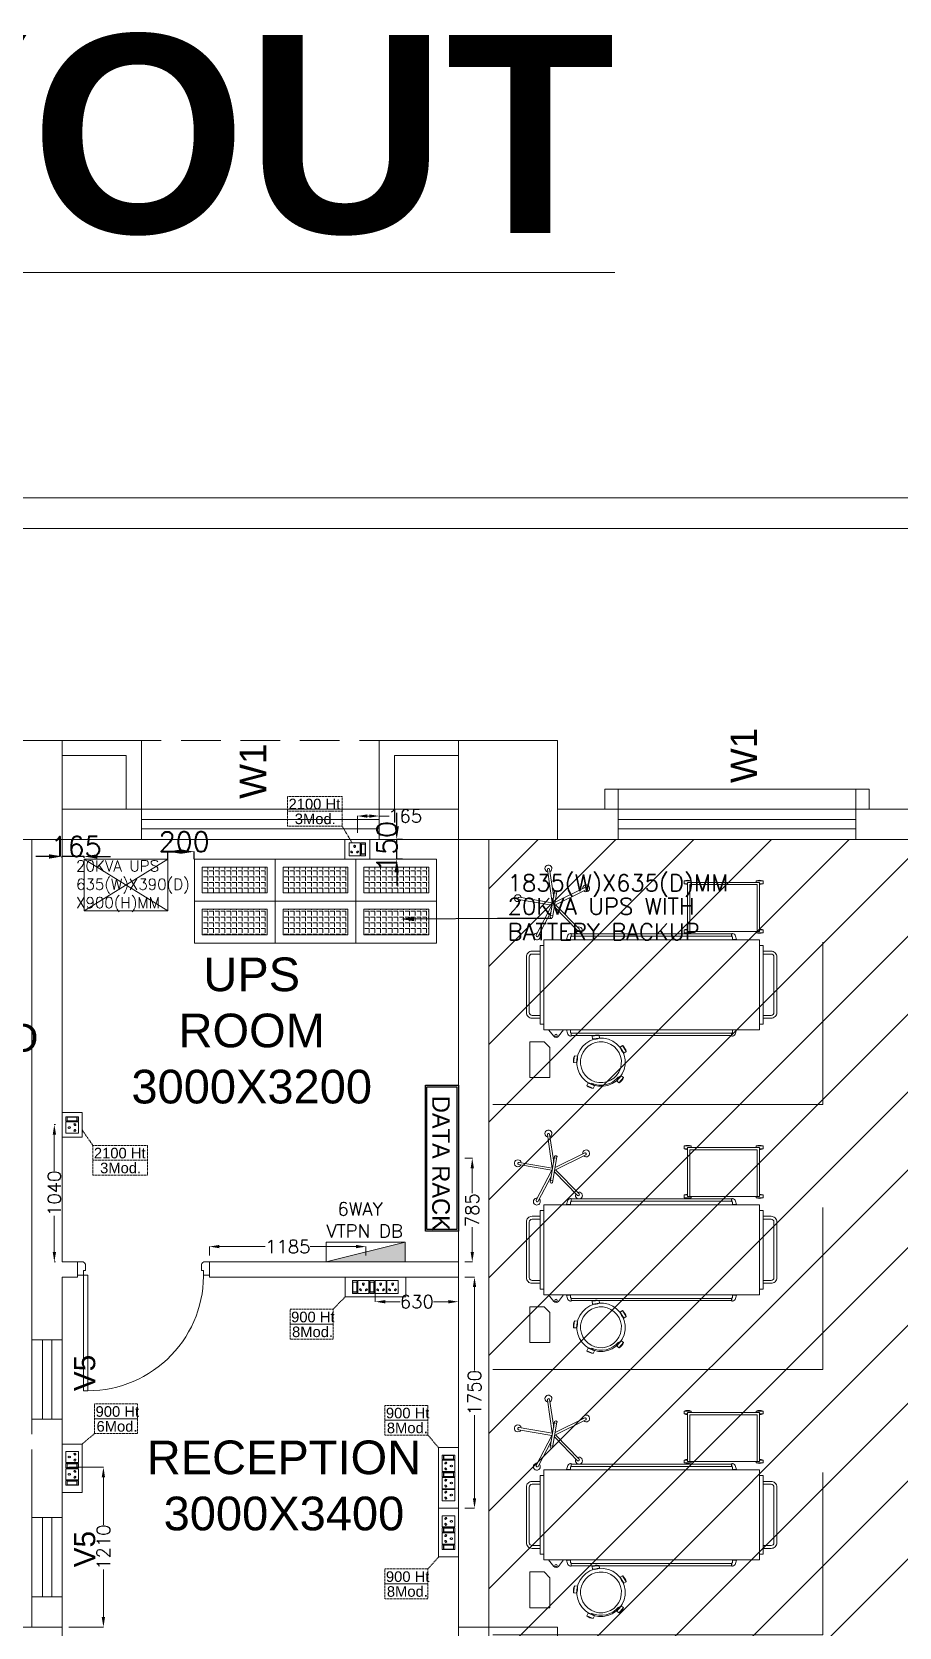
# Model space of a CAD drawing. Extents: x 3505867 to 4040009, y -660366 to -590408.
# Drawn here: x 3631882 to 3638450, y -602488 to -590408 of the extents above; entities that cross this region are included whole.
import ezdxf
from ezdxf import colors
from ezdxf.entities.mleader import LeaderData, LeaderLine
from ezdxf.math import Vec2, Vec3

# ---------------------------------------------------------------- set-up
doc = ezdxf.new("R2010")
doc.units = 0
doc.header["$LTSCALE"] = 6
doc.header["$MEASUREMENT"] = 0
for name, pattern in [('1', [0]), ('CONTINIOUS', [0]), ('DASHED2', [0.375, 0.25, -0.125]), ('HIDDEN', [0.375, 0.25, -0.125])]:
    doc.linetypes.add(name, pattern=pattern)
doc.layers.get('0').update_dxf_attribs({"linetype": 'CONTINUOUS', "lineweight": 0})
doc.layers.get('Defpoints').update_dxf_attribs({"linetype": 'CONTINUOUS', "lineweight": 0})
for name, color, linetype, lineweight in [('Bed', 33, 'CONTINUOUS', 0), ('Chajja', 7, 'CONTINUOUS', 0), ('COL', 5, 'CONTINUOUS', 0), ('D.F', 251, 'CONTINUOUS', 0), ('DIM', 7, 'CONTINUOUS', 0), ('DOOR', 44, 'CONTINUOUS', 0), ('ELE- DBS', 1, 'CONTINUOUS', 0), ('ELE-2NOS OF 6-16 RAW POWER SOCKET', 1, 'CONTINUOUS', 0), ('ELE-8M 6-16A UPS SOCKET', 223, 'CONTINUOUS', 0), ('ELE-CABLE TRAY', 31, 'CONTINUOUS', 0), ('ELE. 2N0S OF 6-16 UPS SOCKETS', 191, 'CONTINUOUS', 0), ('ELE. DB', 1, 'CONTINUOUS', 0), ('ELE.DB', 1, 'CONTINUOUS', 0), ('JOINERY', 7, 'CONTINUOUS', 0), ('TEXT', 5, 'CONTINUOUS', 0), ('TITLE', 7, 'CONTINUOUS', 0), ('WALL', 10, 'CONTINUOUS', 0), ('Window', 161, 'CONTINUOUS', 0)]:
    doc.layers.add(name, color=color, linetype=linetype, lineweight=lineweight)
doc.layers.add('CFT_LOOPING', color=7, linetype='1', lineweight=0, true_color=0xd6d600)
doc.layers.add('ELE-6A AC SOCKET', color=7, linetype='CONTINUOUS', lineweight=0, true_color=0x00ceb6)
doc.layers.add('DATA RACK', color=1, linetype='CONTINUOUS')
doc.styles.add('ARIAL', font='arial.ttf')
doc.styles.add('ROMANS', font='romans.shx')
doc.styles.get("Standard").update_dxf_attribs({"font": 'SIMPLEX'})
doc.styles.add('T 1-25', font='segoeui.ttf', dxfattribs={"width": 0.8, "height": 50})
doc.styles.add('Tw Cen MT', font='TCM_____.TTF')
doc.linetypes.add('ZIGZAG', pattern='A,0.0001,-0.2,[131,ltypeshp.shx,S=0.2,R=0,X=-0.2,Y=0],-0.4,[131,ltypeshp.shx,S=0.2,R=180,X=0.2,Y=0],-0.2', length=0.8001)
doc.dimstyles.new('AEPL1', dxfattribs={"dimtxt": 100, "dimasz": 75, "dimexe": 1.25, "dimexo": 50, "dimtad": 0, "dimdec": 0, "dimtxsty": 'ROMANS', "dimcen": 2.5, "dimclrd": 7, "dimclre": 7, "dimadec": 0, "dimazin": 0, "dimtfac": 1, "dimtdec": 0, "dimtmove": 0, "dimatfit": 3, "dimfxl": 1, "dimlwd": 0, "dimlwe": 0, "dimarcsym": 0})
doc.dimstyles.new('D 1-25', dxfattribs={"dimtxt": 50, "dimasz": 12.5, "dimexe": 0, "dimexo": 10, "dimgap": 0, "dimtad": 0, "dimdec": 0, "dimzin": 0, "dimdsep": 46, "dimtxsty": 'T 1-25', "dimblk": 'ARCHTICK', "dimcen": 5, "dimclrd": 256, "dimclre": 256, "dimclrt": 256, "dimadec": 0, "dimazin": 0, "dimtfac": 50, "dimtdec": 0, "dimtmove": 1, "dimatfit": 2, "dimfxl": 1, "dimtolj": 1, "dimtzin": 0, "dimarcsym": 0})

# ---------------------------------------------------------------- blocks, each defined once
blk = doc.blocks.new('A$C6969112B')
at = {"layer": 'Bed', "color": 8}
for p, q in [((1421, 1704), (1464, 1956)), ((1438, 1701), (1481, 1953)), ((387, 1872), (116, 1872)), ((116, 1872), (116, 1719)), ((387, 1872), (387, 1762)), ((1421, 1704), (1194, 1823)), ((343, 1719), (116, 1719)), ((343, 1719), (387, 1762)), ((428, 1689), (478, 1729)), ((478, 1766), (1160, 1766)), ((478, 131), (478, 1766)), ((521, 1793), (1116, 1793)), ((521, 1766), (521, 1793)), ((1116, 1766), (1116, 1793)), ((1160, 131), (1160, 1766)), ((1374, 1709), (1186, 1807)), ((1324, 1707), (1324, 1710)), ((1329, 1699), (1522, 1666)), ((1332, 1716), (1525, 1683)), ((1340, 1697), (1343, 1714)), ((1438, 1701), (1691, 1738)), ((1483, 1690), (1694, 1721)), ((428, 1654), (478, 1615)), ((476, 1595), (476, 1561)), ((1162, 1595), (1162, 1561)), ((1409, 1685), (1229, 1510)), ((1425, 1676), (1242, 1497)), ((1425, 1676), (1538, 1447)), ((1443, 1679), (1554, 1454)), ((1512, 1667), (1515, 1685)), ((1530, 1671), (1531, 1675)), ((229, 1539), (227, 1517)), ((227, 1517), (279, 1511)), ((229, 1539), (281, 1533)), ((281, 1533), (279, 1511)), ((432, 1559), (432, 1557)), ((434, 343), (434, 1557)), ((451, 343), (451, 1557)), ((453, 1559), (453, 1557)), ((1185, 1559), (1185, 1557)), ((1186, 343), (1186, 1557)), ((1204, 343), (1204, 1557)), ((1205, 1559), (1205, 1557)), ((55, 1439), (34, 1391)), ((54, 1382), (34, 1391)), ((75, 1430), (54, 1382)), ((75, 1430), (55, 1439)), ((72, 1402), (64, 1406)), ((429, 1399), (408, 1396)), ((408, 1396), (414, 1344)), ((436, 1347), (414, 1344)), ((429, 1399), (436, 1347)), ((76, 1196), (91, 1212)), ((130, 1178), (91, 1212)), ((116, 1161), (76, 1196)), ((120, 1198), (114, 1191)), ((116, 1161), (130, 1178)), ((347, 1187), (301, 1160)), ((313, 1141), (301, 1160)), ((358, 1168), (313, 1141)), ((358, 1168), (347, 1187)), ((1234, 703), (1212, 703)), ((1212, 703), (1212, 650)), ((1223, 650), (1212, 650)), ((1223, 131), (1223, 676)), ((1223, 676), (1594, 676)), ((1223, 659), (1577, 659)), ((1234, 703), (1234, 676)), ((1577, 659), (1577, 148)), ((1605, 703), (1583, 703)), ((1583, 703), (1583, 676)), ((1594, 676), (1594, 131)), ((1605, 650), (1594, 650)), ((1605, 703), (1605, 650)), ((432, 340), (432, 343)), ((453, 340), (453, 343)), ((476, 304), (476, 339)), ((1162, 304), (1162, 339)), ((1185, 340), (1185, 343)), ((1205, 340), (1205, 343)), ((1160, 131), (478, 131)), ((521, 105), (521, 131)), ((1116, 105), (1116, 131)), ((1223, 157), (1212, 157)), ((1212, 157), (1212, 105)), ((1577, 148), (1223, 148)), ((1594, 131), (1223, 131)), ((1234, 131), (1234, 105)), ((1583, 131), (1583, 105)), ((1605, 157), (1594, 157)), ((1605, 157), (1605, 105)), ((1116, 105), (521, 105)), ((1234, 105), (1212, 105)), ((1605, 105), (1583, 105))]:
    blk.add_line(p, q, dxfattribs=at)
for points in [[(565, 1793), (565, 1854, -0.414214), (608, 1897), (1029, 1897, -0.414214), (1073, 1854), (1073, 1793)], [(587, 1793), (587, 1854, -0.414214), (608, 1875), (1029, 1875, -0.414214), (1051, 1854), (1051, 1793)], [(476, 1593), (451, 1585, 0.318781), (430, 1563), (430, 1559), (455, 1559), (455, 1563), (476, 1563)], [(1162, 1593), (1186, 1585, -0.318781), (1208, 1563), (1208, 1559), (1182, 1559), (1182, 1563), (1162, 1563)], [(476, 307), (451, 314, -0.318781), (430, 336), (430, 340), (455, 340), (455, 336), (476, 336)], [(1162, 307), (1186, 314, 0.318781), (1208, 336), (1208, 340), (1182, 340), (1182, 336), (1162, 336)], [(1073, 105), (1073, 44, -0.414214), (1029, 0), (608, 0, -0.414214), (565, 44), (565, 105)], [(1051, 105), (1051, 44, -0.414214), (1029, 22), (608, 22, -0.414214), (587, 44), (587, 105)]]:
    blk.add_lwpolyline(points, format="xyb", dxfattribs=at)
for points in [[(476, 1595), (478, 1595)], [(1162, 1595), (1160, 1595)], [(432, 1557), (453, 1557)], [(476, 1561), (478, 1561)], [(1162, 1561), (1160, 1561)], [(1205, 1557), (1185, 1557)], [(432, 343), (453, 343)], [(476, 339), (478, 339)], [(476, 304), (478, 304)], [(1162, 339), (1160, 339)], [(1162, 304), (1160, 304)], [(1205, 343), (1185, 343)]]:
    blk.add_lwpolyline(points, dxfattribs=at)
blk.add_circle((435, 1672), 9.27, dxfattribs=at)
for centre, radius, start, end in [((441, 1672), 21.4, 125.427, 234.573), ((1289, 676), 80.7, 161.0754, 198.9246), ((1158, 676), 80.7, 0, 18.9246), ((1660, 676), 80.7, 161.0754, 180), ((1529, 676), 80.7, 341.0754, 18.9246), ((1289, 131), 80.7, 161.0754, 198.9246), ((1158, 131), 80.7, 341.0754, 0), ((1660, 131), 80.7, 180, 198.9246), ((1529, 131), 80.7, 341.0754, 18.9246)]:
    blk.add_arc(centre, radius, start, end, dxfattribs=at)
at = {"layer": 'Bed', "color": 8, "extrusion": (0, 0, -1)}
for centre, major_axis, start_param, end_param in [((1474, 1962), (18.5, 18.5), 2.86537, 8.468881), ((1471, 1955), (4.94, 4.94), 4.096329, 5.660611), ((1427, 1691), (194, 194), -0.622575, -0.609545), ((1474, 1954), (4.94, 4.94), -0.609545, 0.954736), ((1184, 1818), (18.5, 18.5), 1.608733, 7.212244), ((1189, 1814), (4.94, 4.94), 2.839692, 4.403974), ((1427, 1691), (194, 194), 4.403974, 4.417003), ((1191, 1817), (4.94, 4.94), 4.417003, 5.981285), ((1331, 1705), (4.94, 4.94), 2.525533, 4.096329), ((1331, 1709), (4.94, 4.94), 4.096329, 5.667125), ((1699, 1730), (18.5, 18.5), 4.122007, 9.725518), ((1692, 1731), (4.94, 4.94), -0.930219, 0.634062), ((1693, 1728), (4.94, 4.94), 0.647092, 2.211374), ((1427, 1691), (-194, 194), 2.204859, 2.217888), ((1523, 1672), (4.94, 4.94), 0.954736, 2.525533), ((1524, 1676), (4.94, 4.94), -0.61606, 0.954736), ((232, 1332), (-182, 20), -0.000636, 6.282549), ((232, 1332), (-154, 17), -0.00023, 6.282955), ((261, 1590), (-57.1, 57.1), 3.707499, 4.368094), ((247, 1460), (-57.1, 57.1), 0.565907, 1.226501), ((1230, 1499), (18.5, 18.5), 0.352096, 5.955607), ((1234, 1505), (4.94, 4.94), 3.160366, 4.724648), ((1427, 1691), (-194, 194), 4.718133, 4.731162), ((1237, 1502), (4.94, 4.94), 1.583055, 3.147337), ((1549, 1444), (18.5, 18.5), -0.904541, 4.69897), ((1547, 1451), (4.94, 4.94), 0.326418, 1.8907), ((114, 1384), (-57.1, 57.1), 5.588367, 6.248962), ((232, 1332), (-123, 123), 4.624291, 5.911682), ((-5, 1437), (-57.1, 57.1), 2.446775, 3.107369), ((487, 1380), (-57.1, 57.1), 5.038602, 5.699197), ((357, 1363), (-57.1, 57.1), 1.897009, 2.557604), ((1544, 1450), (4.94, 4.94), 1.903729, 3.468011), ((1427, 1691), (194, 194), 1.8907, 1.903729), ((61, 1137), (-57.1, 57.1), 1.166941, 1.827536), ((146, 1236), (-57.1, 57.1), 4.308534, 4.969129), ((363, 1107), (-57.1, 57.1), 6.205277, 6.865872), ((296, 1220), (-57.1, 57.1), 3.063684, 3.724279)]:
    blk.add_ellipse(centre, major_axis=major_axis, ratio=1, start_param=start_param, end_param=end_param, dxfattribs=at)
blk = doc.blocks.new('A$C19B8274B')
at = {"layer": 'DOOR'}
for p, q in [((-45, 925), (-80, 925)), ((-80, 50), (-80, 925)), ((-45, 50), (-45, 925)), ((-45, 50), (-80, 50)), ((-955, -50), (-955, -47.5)), ((-940, -35), (-942.5, -35)), ((-60, -35), (-57.5, -35)), ((-45, -50), (-45, -47.5))]:
    blk.add_line(p, q, dxfattribs=at)
for points in [[(-940, 15), (-955, 15), (-955, 50), (-1000, 50), (-1000, -50), (-955, -50)], [(-940, -35), (-940, 15)], [(-60, 15), (-45, 15), (-45, 50), (0, 50), (0, -50), (-45, -50)], [(-60, -35), (-60, 15)]]:
    blk.add_lwpolyline(points, dxfattribs=at)
at = {"layer": 'DOOR', "color": 145}
blk.add_arc((-80, 50), 875, 90, 182.29244, dxfattribs=at)
at = {"layer": 'DOOR'}
for centre, start, end in [((-955, -35), 270, 0), ((-45, -35), 180, 270)]:
    blk.add_arc(centre, 12.5, start, end, dxfattribs=at)
blk = doc.blocks.new('CIVIL IVF')
at = {"layer": 'D.F', "linetype": 'ByBlock'}
h = blk.add_hatch(dxfattribs=at)
h.set_pattern_fill('ANSI31', color=8, scale=3333, style=0)
h.set_pattern_definition([(45, (-3042382.2, 734918.8), (-294.59836, 294.59836), [])])
h.paths.add_polyline_path([(-6030, 17415.2), (300, 17415.2), (300, 985.2), (-6030, 985.2)])
at = {"layer": 'Chajja', "color": 8, "linetype": 'HIDDEN', "ltscale": 200}
blk.add_line((-6260, 18165.2), (-9260, 18165.2), dxfattribs=at)
blk.add_line((-6260, 18165.2), (-9260, 18165.2), dxfattribs=at)
at = {"layer": 'COL', "color": 8}
for points in [[(-10010, 17415.2), (-9260, 17415.2), (-9260, 18165.2), (-10010, 18165.2)], [(-5510, 17415.2), (-6260, 17415.2), (-6260, 18165.2), (-5510, 18165.2)], [(-6260, 10700.2), (-6260, 11450.2), (-5510, 11450.2), (-5510, 10700.2)]]:
    blk.add_lwpolyline(points, close=True, dxfattribs=at)
at = {"layer": 'COL', "color": 8, "elevation": 0}
blk.add_lwpolyline([(-10010, 10700.2), (-10010, 11450.2), (-9260, 11450.2), (-9260, 10700.2)], close=True, dxfattribs=at)
at = {"layer": 'D.F', "color": 8, "linetype": 'ByBlock'}
blk.add_line((-3250, 17795.2), (-5050, 17795.2), dxfattribs=at)
at = {"layer": 'D.F', "color": 8, "lineweight": 0}
for p, q in [((-220, 17645.2), (-5510, 17645.2)), ((-220, 17415.2), (-5510, 17415.2))]:
    blk.add_line(p, q, dxfattribs=at)
at = {"layer": 'D.F', "color": 8, "linetype": 'ByBlock'}
for points in [[(-5050, 17645.2), (-5050, 17795.2), (-5150, 17795.2), (-5150, 17645.2)], [(-3150, 17645.2), (-3150, 17795.2), (-3250, 17795.2), (-3250, 17645.2)]]:
    blk.add_lwpolyline(points, dxfattribs=at)
at = {"layer": 'D.F', "color": 8, "linetype": 'Continuous'}
for points in [[(-3250, 17645.2), (-3250, 17415.2), (-5050, 17415.2), (-5050, 17645.2)], [(-3250, 17565.2), (-3250, 17495.2), (-5050, 17495.2), (-5050, 17565.2)]]:
    blk.add_lwpolyline(points, close=True, dxfattribs=at)
at = {"layer": 'D.F', "color": 8, "linetype": 'ZIGZAG', "ltscale": 10, "flags": 128}
for points in [[(-6000, 15407.7), (-3500.5, 15407.7), (-3500.5, 16636.4)], [(-6000, 13400.2), (-3500.5, 13400.2), (-3500.5, 14628.9)], [(-6000, 11392.7), (-3500.5, 11392.7), (-3500.5, 12621.4)]]:
    blk.add_lwpolyline(points, dxfattribs=at)
at = {"layer": 'WALL', "color": 8, "lineweight": 0}
for p, q in [((-6260, 17645.2), (-9260, 17645.2)), ((-6260, 17415.2), (-9260, 17415.2)), ((-6260, 14215.2), (-6260, 17415.2)), ((-6260, 11450.2), (-6260, 14100.2))]:
    blk.add_line(p, q, dxfattribs=at)
at = {"layer": 'WALL', "color": 8, "linetype": 'ByBlock'}
for p, q in [((-9489.9, 12910.1), (-9490, 17415.2)), ((-9260, 17415.2), (-9260, 14215.2)), ((-9260, 14215.3), (-9260, 17415.2)), ((-6030, 11450.2), (-6030, 17415.2)), ((-9145.2, 14215.2), (-9260, 14215.2)), ((-9145.2, 14100.2), (-9145.2, 14215.2)), ((-6260, 14215.2), (-8145, 14215.2)), ((-8145, 14215.2), (-8145, 14100.2)), ((-9260, 11450.2), (-9260, 14100.3)), ((-9145.2, 14100.2), (-9260, 14100.2)), ((-9260, 14100.2), (-9260, 11450.2)), ((-6260, 14100.2), (-8145, 14100.2)), ((-9489.9, 11450.2), (-9489.9, 12795.1))]:
    blk.add_line(p, q, dxfattribs=at)
for points in [[(-9260, 18165.2), (-8660, 18165.2), (-8660, 17645.2)], [(-9260, 18165.2), (-8660, 18165.2), (-8660, 17645.2)], [(-9260, 18050.2), (-8775, 18050.2), (-8775, 17645.2)], [(-9260, 18050.2), (-8775, 18050.2), (-8775, 17645.2)], [(-11669.8, 17415.2), (-6260, 17415.2), (-6260, 11450.2)]]:
    blk.add_lwpolyline(points, dxfattribs=at)
at = {"layer": 'WALL', "color": 8, "linetype": 'ByBlock', "elevation": 0}
for points in [[(-6260, 18165.2), (-6860, 18165.2), (-6860, 17645.2)], [(-6260, 18165.2), (-6860, 18165.2), (-6860, 17645.2)], [(-6260, 18050.2), (-6745, 18050.2), (-6745, 17645.2)], [(-6260, 18050.2), (-6745, 18050.2), (-6745, 17645.2)]]:
    blk.add_lwpolyline(points, dxfattribs=at)
at = {"layer": 'WALL', "color": 8, "linetype": 'ByBlock'}
blk.add_lwpolyline([(-6030, 17415.2), (300, 17415.2), (300, 985.2), (-6030, 985.2)], close=True, dxfattribs=at)
at = {"layer": 'Window', "color": 8, "linetype": 'Continuous'}
for points in [[(-6860, 17645.2), (-6860, 17415.2), (-8660, 17415.2), (-8660, 17645.2)], [(-6860, 17645.2), (-6860, 17415.2), (-8660, 17415.2), (-8660, 17645.2)], [(-6860, 17565.2), (-6860, 17495.2), (-8660, 17495.2), (-8660, 17565.2)], [(-6860, 17565.2), (-6860, 17495.2), (-8660, 17495.2), (-8660, 17565.2)], [(-9490, 13625.1), (-9260, 13625.1), (-9260, 13025.1), (-9490, 13025.1)], [(-9410, 13625.1), (-9340, 13625.1), (-9340, 13025.1), (-9410, 13025.1)], [(-9490, 12280.2), (-9260, 12280.2), (-9260, 11680.2), (-9490, 11680.2)], [(-9410, 12280.2), (-9340, 12280.2), (-9340, 11680.2), (-9410, 11680.2)]]:
    blk.add_lwpolyline(points, close=True, dxfattribs=at)
at = {"layer": 'D.F', "color": 8, "rotation": 90}
for p in [(-3848, 15495.9), (-3848, 13488.4), (-3848, 11480.9)]:
    blk.add_blockref('A$C6969112B', p, dxfattribs=at)
at = {"layer": 'DOOR', "color": 8, "linetype": 'Continuous', "rotation": 180}
blk.add_blockref('A$C19B8274B', (-9145.2, 14165.2), dxfattribs=at)
at = {"layer": 'D.F', "color": 8, "style": 'ARIAL', "width": 1}
blk.add_text('W1', height=200, rotation=90, dxfattribs=at).set_placement((-3998.9, 17841.8))
at = {"layer": 'DIM', "color": 8, "attachment_point": 5, "style": 'ARIAL'}
for s, insert, char_height, width in [('UPS\\PROOM 3000X3200', (-7825.2, 15966.4), 255, 2294.815), ('ULTRA SOUND\\PROOM\\P2180x4505', (-10526, 15550.1), 216.75, 2086.034), ('RECEPTION\\P3000X3400', (-7581.3, 12521.2), 255, 2294.815)]:
    blk.add_mtext(s, dxfattribs=dict(at, insert=insert, char_height=char_height, width=width))
at = {"layer": 'JOINERY', "color": 8, "style": 'ARIAL', "width": 1}
for s, height, p in [('W1', 200, (-7715.7, 17722.6)), ('W1', 200, (-7715.7, 17722.6)), ('V5', 161.2, (-9010.5, 13236.9)), ('V5', 161.2, (-9010.5, 11902.8))]:
    blk.add_text(s, height=height, rotation=90, dxfattribs=at).set_placement(p)
blk = doc.blocks.new('3EWRWE')
at = {"layer": 'ELE- DBS'}
h = blk.add_hatch(dxfattribs=at)
h.set_pattern_fill('ANGLE', color=2, scale=6.24741, angle=180)
h.set_pattern_definition([(180, (863804.8, 517320.34), (-6e-14, -43.6381615), [31.7368447, -11.9013168]), (270, (863804.8, 517320.34), (43.6381615, -6e-14), [31.7368447, -11.9013168])])
h.paths.add_polyline_path([(-60, 62), (-551, 62), (-551, 257), (-60, 257)])
h.paths.add_polyline_path([(-672, 62), (-1163, 62), (-1163, 257), (-672, 257)])
h.paths.add_polyline_path([(-1284, 379), (-1775, 379), (-1775, 575), (-1284, 575)])
h.paths.add_polyline_path([(-60, 379), (-551, 379), (-551, 575), (-60, 575)])
h.paths.add_polyline_path([(-672, 379), (-1163, 379), (-1163, 575), (-672, 575)])
h.paths.add_polyline_path([(-1284, 62), (-1775, 62), (-1775, 257), (-1284, 257)])
at = {"layer": 'ELE- DBS', "color": 3}
for p, q in [((-1223, 317), (-1223, 635)), ((-612, 317), (-612, 635)), ((-1223, 0), (-1223, 317)), ((-612, 0), (-612, 317))]:
    blk.add_line(p, q, dxfattribs=at)
for points in [[(0, 317), (-1835, 317), (-1835, 635), (0, 635)], [(-1284, 379), (-1775, 379), (-1775, 575), (-1284, 575)], [(-672, 379), (-1163, 379), (-1163, 575), (-672, 575)], [(-60, 379), (-551, 379), (-551, 575), (-60, 575)], [(0, 0), (-1835, 0), (-1835, 317), (0, 317)], [(-1284, 62), (-1775, 62), (-1775, 257), (-1284, 257)], [(-672, 62), (-1163, 62), (-1163, 257), (-672, 257)], [(-60, 62), (-551, 62), (-551, 257), (-60, 257)]]:
    blk.add_lwpolyline(points, close=True, dxfattribs=at)
blk = doc.blocks.new('*D81')
at = {"layer": 'Defpoints', "color": 0, "linetype": 'ByBlock', "transparency": 16777216}
for p in [(3633112, -596616), (3632912, -596682), (3633112, -596682)]:
    blk.add_point(p, dxfattribs=at)
at = {"layer": 'ELE-CABLE TRAY', "color": 7, "linetype": 'CONTINIOUS', "lineweight": -2, "transparency": 16777216}
for p, q in [((3632912, -596672), (3632912, -596616)), ((3633012, -596616), (3633012, -596616)), ((3633112, -596672), (3633112, -596616))]:
    blk.add_line(p, q, dxfattribs=at)
at = {"layer": 'ELE-CABLE TRAY', "color": 7, "linetype": 'ByBlock', "transparency": 16777216}
for points in [[(3633012, -596599), (3633012, -596632), (3632912, -596616)], [(3633012, -596632), (3633012, -596599), (3633112, -596616)]]:
    blk.add_solid(points, dxfattribs=at)
at = {"layer": 'ELE-CABLE TRAY', "color": 7, "linetype": 'ByBlock', "transparency": 16777216, "insert": (3633035, -596541), "char_height": 150, "attachment_point": 5, "style": 'ROMANS'}
blk.add_mtext('\\A1;200', dxfattribs=at)
blk = doc.blocks.new('*D82')
at = {"layer": 'Defpoints', "color": 0, "linetype": 'ByBlock', "transparency": 16777216}
for p in [(3632112, -596652), (3632112, -596673), (3632277, -596673)]:
    blk.add_point(p, dxfattribs=at)
at = {"layer": 'ELE-CABLE TRAY', "color": 7, "linetype": 'CONTINIOUS', "lineweight": -2, "transparency": 16777216}
for p, q in [((3632012, -596652), (3631912, -596652)), ((3632112, -596663), (3632112, -596652)), ((3632277, -596652), (3632112, -596652)), ((3632277, -596663), (3632277, -596652)), ((3632377, -596652), (3632477, -596652))]:
    blk.add_line(p, q, dxfattribs=at)
at = {"layer": 'ELE-CABLE TRAY', "color": 7, "linetype": 'ByBlock', "transparency": 16777216}
for points in [[(3632012, -596669), (3632012, -596636), (3632112, -596652)], [(3632377, -596636), (3632377, -596669), (3632277, -596652)]]:
    blk.add_solid(points, dxfattribs=at)
at = {"layer": 'ELE-CABLE TRAY', "color": 7, "linetype": 'ByBlock', "transparency": 16777216, "insert": (3632217, -596577), "char_height": 150, "attachment_point": 5, "style": 'ROMANS'}
blk.add_mtext('\\A1;165', dxfattribs=at)
blk = doc.blocks.new('EQ2WE')
at = {"layer": 'ELE-6A AC SOCKET', "lineweight": 0}
for p, q in [((-99, 170), (-215, 170)), ((-215, 170), (-215, 36)), ((-99, 36), (-99, 170)), ((-91, 36), (-91, 170)), ((-91, 170), (-45, 170)), ((-45, 170), (-91, 170)), ((-45, 170), (-45, 36)), ((-45, 170), (-45, 36)), ((-215, 36), (-99, 36)), ((-45, 36), (-91, 36)), ((-87, 51), (-87, 155)), ((-87, 155), (-48, 155)), ((-48, 55), (-87, 55)), ((-48, 51), (-87, 51)), ((-48, 155), (-48, 51))]:
    blk.add_line(p, q, dxfattribs=at)
blk.add_lwpolyline([(0, 0), (-257, 0), (-257, 206), (0, 206)], close=True, dxfattribs=at)
for centre, radius, start, end in [((-190, 77), 7.83, 5.2689, 272.51), ((-184, 72), 6.31, 202.6838, 75.0951), ((-157, 136), 9.08, 307.1584, 232.8416), ((-157, 127), 5.79, 161.4031, 18.5969), ((-130, 72), 6.31, 104.9049, 337.3162), ((-124, 77), 7.83, 267.49, 174.7311)]:
    blk.add_arc(centre, radius, start, end, dxfattribs=at)
blk = doc.blocks.new('RTUH 6U')
at = {"layer": 'ELE-2NOS OF 6-16 RAW POWER SOCKET', "color": 30, "lineweight": 0, "ltscale": 300}
for p, q in [((-312, -26), (-227, -26)), ((-312, -124), (-312, -26)), ((-227, -26), (-227, -124)), ((-187, -26), (-221, -26)), ((-221, -26), (-221, -124)), ((-190, -37), (-218, -37)), ((-218, -37), (-218, -113)), ((-190, -40), (-218, -40)), ((-218, -113), (-190, -113)), ((-190, -113), (-190, -37)), ((-187, -124), (-187, -26)), ((-187, -124), (-187, -26)), ((-181, -124), (-181, -26)), ((-181, -26), (-96, -26)), ((-96, -26), (-96, -124)), ((-57, -26), (-91, -26)), ((-91, -26), (-91, -124)), ((-60, -37), (-88, -37)), ((-88, -37), (-88, -113)), ((-60, -40), (-88, -40)), ((-88, -113), (-60, -113)), ((-60, -113), (-60, -37)), ((-57, -124), (-57, -26)), ((-57, -124), (-57, -26)), ((-227, -124), (-312, -124)), ((-187, -124), (-221, -124)), ((-221, -124), (-187, -124)), ((-96, -124), (-181, -124)), ((-57, -124), (-91, -124)), ((-91, -124), (-57, -124))]:
    blk.add_line(p, q, dxfattribs=at)
blk.add_lwpolyline([(0, 0), (-368, 0), (-368, -150), (0, -150)], close=True, dxfattribs=at)
for centre, radius, start, end in [((-293, -56), 5.7, 87.49, 354.7311), ((-289, -52), 4.6, 284.9049, 157.3162), ((-269, -99), 6.62, 127.1584, 52.8416), ((-269, -92), 4.22, 341.4031, 198.5969), ((-249, -52), 4.6, 22.6838, 255.0951), ((-245, -56), 5.7, 185.2689, 92.51), ((-163, -56), 5.7, 87.49, 354.7311), ((-159, -52), 4.6, 284.9049, 157.3162), ((-139, -99), 6.62, 127.1584, 52.8416), ((-139, -92), 4.22, 341.4031, 198.5969), ((-119, -52), 4.6, 22.6838, 255.0951), ((-115, -56), 5.7, 185.2689, 92.51)]:
    blk.add_arc(centre, radius, start, end, dxfattribs=at)
blk = doc.blocks.new('5Y3AQY')
at = {"layer": 'ELE. 2N0S OF 6-16 UPS SOCKETS', "color": 72, "lineweight": 0}
for p, q in [((-312, -26), (-278, -26)), ((-312, -124), (-312, -26)), ((-312, -124), (-312, -26)), ((-309, -37), (-281, -37)), ((-309, -113), (-309, -37)), ((-309, -40), (-281, -40)), ((-281, -113), (-309, -113)), ((-281, -37), (-281, -113)), ((-278, -26), (-278, -124)), ((-272, -26), (-272, -124)), ((-187, -26), (-272, -26)), ((-187, -124), (-187, -26)), ((-181, -26), (-148, -26)), ((-181, -124), (-181, -26)), ((-181, -124), (-181, -26)), ((-179, -37), (-150, -37)), ((-179, -113), (-179, -37)), ((-179, -40), (-150, -40)), ((-150, -113), (-179, -113)), ((-150, -37), (-150, -113)), ((-148, -26), (-148, -124)), ((-57, -26), (-142, -26)), ((-142, -26), (-142, -124)), ((-57, -124), (-57, -26)), ((-312, -124), (-278, -124)), ((-278, -124), (-312, -124)), ((-272, -124), (-187, -124)), ((-181, -124), (-148, -124)), ((-148, -124), (-181, -124)), ((-142, -124), (-57, -124))]:
    blk.add_line(p, q, dxfattribs=at)
blk.add_lwpolyline([(-368, 0), (0, 0), (0, -150), (-368, -150)], close=True, dxfattribs=at)
for centre, radius, start, end in [((-254, -56), 5.7, 87.49, 354.7311), ((-249, -52), 4.6, 284.9049, 157.3162), ((-230, -99), 6.62, 127.1584, 52.8416), ((-230, -92), 4.22, 341.4031, 198.5969), ((-210, -52), 4.6, 22.6838, 255.0951), ((-205, -56), 5.7, 185.2689, 92.51), ((-124, -56), 5.7, 87.49, 354.7311), ((-119, -52), 4.6, 284.9049, 157.3162), ((-99, -99), 6.62, 127.1584, 52.8416), ((-99, -92), 4.22, 341.4031, 198.5969), ((-80, -52), 4.6, 22.6838, 255.0951), ((-75, -56), 5.7, 185.2689, 92.51)]:
    blk.add_arc(centre, radius, start, end, dxfattribs=at)
blk = doc.blocks.new('543E')
at = {"layer": 'ELE. 2N0S OF 6-16 UPS SOCKETS', "color": 72, "linetype": 'ByBlock', "lineweight": 0}
for p, q in [((-124, -57), (-124, -91)), ((-26, -57), (-124, -57)), ((-26, -57), (-124, -57)), ((-124, -91), (-26, -91)), ((-124, -96), (-26, -96)), ((-124, -181), (-124, -96)), ((-113, -60), (-113, -88)), ((-37, -60), (-113, -60)), ((-113, -88), (-37, -88)), ((-110, -60), (-110, -88)), ((-37, -88), (-37, -60)), ((-26, -57), (-26, -91)), ((-26, -91), (-26, -57)), ((-26, -96), (-26, -181)), ((-26, -181), (-124, -181)), ((-124, -187), (-124, -221)), ((-26, -187), (-124, -187)), ((-26, -187), (-124, -187)), ((-124, -221), (-26, -221)), ((-124, -312), (-124, -227)), ((-124, -227), (-26, -227)), ((-113, -190), (-113, -218)), ((-37, -190), (-113, -190)), ((-113, -218), (-37, -218)), ((-110, -190), (-110, -218)), ((-37, -218), (-37, -190)), ((-26, -187), (-26, -221)), ((-26, -221), (-26, -187)), ((-26, -227), (-26, -312)), ((-26, -312), (-124, -312)), ((-124, -402), (-124, -317)), ((-124, -317), (-26, -317)), ((-26, -317), (-26, -402)), ((-26, -402), (-124, -402))]:
    blk.add_line(p, q, dxfattribs=at)
blk.add_lwpolyline([(-150, 0), (-150, -459), (0, -459), (0, 0)], close=True, dxfattribs=at)
for centre, radius, start, end in [((-98, -119), 4.6, 112.6838, 345.0951), ((-94, -115), 5.7, 275.2689, 182.51), ((-98, -159), 4.6, 14.9049, 247.3162), ((-94, -163), 5.7, 177.49, 84.7311), ((-94, -245), 5.7, 275.2689, 182.51), ((-58, -139), 4.22, 71.4031, 288.5969), ((-51, -139), 6.62, 217.1584, 142.8416), ((-98, -249), 4.6, 112.6838, 345.0951), ((-98, -289), 4.6, 14.9049, 247.3162), ((-98, -340), 4.6, 112.6838, 345.0951), ((-94, -293), 5.7, 177.49, 84.7311), ((-94, -335), 5.7, 275.2689, 182.51), ((-58, -269), 4.22, 71.4031, 288.5969), ((-58, -360), 4.22, 71.4031, 288.5969), ((-51, -269), 6.62, 217.1584, 142.8416), ((-51, -360), 6.62, 217.1584, 142.8416), ((-98, -379), 4.6, 14.9049, 247.3162), ((-94, -384), 5.7, 177.49, 84.7311)]:
    blk.add_arc(centre, radius, start, end, dxfattribs=at)
blk = doc.blocks.new('*D148')
at = {"layer": 'Defpoints', "color": 0, "linetype": 'ByBlock', "transparency": 16777216}
for p in [(3634645, -596523), (3634699, -596523), (3634699, -596673)]:
    blk.add_point(p, dxfattribs=at)
at = {"layer": 'ELE-CABLE TRAY', "color": 7, "linetype": 'CONTINIOUS', "lineweight": -2, "transparency": 16777216}
for p, q in [((3634645, -596423), (3634645, -596323)), ((3634689, -596523), (3634645, -596523)), ((3634645, -596673), (3634645, -596523)), ((3634689, -596673), (3634645, -596673)), ((3634645, -596773), (3634645, -596873))]:
    blk.add_line(p, q, dxfattribs=at)
at = {"layer": 'ELE-CABLE TRAY', "color": 7, "linetype": 'ByBlock', "transparency": 16777216}
for points in [[(3634629, -596423), (3634662, -596423), (3634645, -596523)], [(3634662, -596773), (3634629, -596773), (3634645, -596673)]]:
    blk.add_solid(points, dxfattribs=at)
at = {"layer": 'ELE-CABLE TRAY', "color": 7, "linetype": 'ByBlock', "transparency": 16777216, "insert": (3634570, -596576), "char_height": 150, "attachment_point": 5, "rotation": 90, "style": 'ROMANS'}
blk.add_mtext('\\A1;150', dxfattribs=at)
blk = doc.blocks.new('DATA RACK')
at = {"layer": 'DATA RACK', "color": 1, "ltscale": 5}
for points in [[(0, 0), (0, -1227), (-277, -1227), (-277, 0)], [(-13, -13), (-13, -1213), (-264, -1213), (-264, -13)]]:
    blk.add_lwpolyline(points, close=True, dxfattribs=at)
at = {"layer": 'DATA RACK', "color": 1, "ltscale": 5, "insert": (-72, -89), "char_height": 148.3, "width": 1124.35, "attachment_point": 1, "rotation": 270, "style": 'Tw Cen MT'}
blk.add_mtext('DATA RACK', dxfattribs=at)
blk = doc.blocks.new('FREAWFRED')
at = {"layer": 'ELE.DB'}
h = blk.add_hatch(color=1, dxfattribs=at)
h.dxf.hatch_style = 1
h.paths.add_polyline_path([(150, 0), (150, 600), (0, 600)])
blk.add_line((0, 600), (150, 0), dxfattribs=at)
blk.add_lwpolyline([(0, 0), (0, 600), (150, 600), (150, 0)], close=True, dxfattribs=at)
blk = doc.blocks.new('*D358')
at = {"layer": 'Defpoints', "color": 0, "linetype": 'ByBlock', "transparency": 16777216}
for p in [(3634412, -599607), (3633227, -599723), (3634412, -599723)]:
    blk.add_point(p, dxfattribs=at)
at = {"layer": 'ELE-CABLE TRAY', "color": 7, "linetype": 'ByBlock', "lineweight": 0, "transparency": 16777216}
for p, q in [((3633227, -599673), (3633227, -599606)), ((3633302, -599607), (3633650, -599607)), ((3634337, -599607), (3633989, -599607)), ((3634412, -599673), (3634412, -599606))]:
    blk.add_line(p, q, dxfattribs=at)
at = {"layer": 'ELE-CABLE TRAY', "color": 7, "linetype": 'ByBlock', "transparency": 16777216}
for points in [[(3633302, -599594), (3633302, -599619), (3633227, -599607)], [(3634337, -599619), (3634337, -599594), (3634412, -599607)]]:
    blk.add_solid(points, dxfattribs=at)
at = {"layer": 'ELE-CABLE TRAY', "color": 0, "linetype": 'ByBlock', "transparency": 16777216, "insert": (3633820, -599607), "char_height": 100, "attachment_point": 5, "style": 'ROMANS'}
blk.add_mtext('1185', dxfattribs=at)
blk = doc.blocks.new('*D359')
at = {"layer": 'Defpoints', "color": 0, "linetype": 'ByBlock', "transparency": 16777216}
for p in [(3635112, -598938), (3635217, -598938), (3635112, -599723)]:
    blk.add_point(p, dxfattribs=at)
at = {"layer": 'ELE-CABLE TRAY', "color": 7, "linetype": 'ByBlock', "lineweight": 0, "transparency": 16777216}
for p, q in [((3635162, -598938), (3635219, -598938)), ((3635217, -599013), (3635217, -599201)), ((3635217, -599648), (3635217, -599460)), ((3635162, -599723), (3635219, -599723))]:
    blk.add_line(p, q, dxfattribs=at)
at = {"layer": 'ELE-CABLE TRAY', "color": 7, "linetype": 'ByBlock', "transparency": 16777216}
for points in [[(3635230, -599013), (3635205, -599013), (3635217, -598938)], [(3635205, -599648), (3635230, -599648), (3635217, -599723)]]:
    blk.add_solid(points, dxfattribs=at)
at = {"layer": 'ELE-CABLE TRAY', "color": 0, "linetype": 'ByBlock', "transparency": 16777216, "insert": (3635217, -599331), "char_height": 100, "attachment_point": 5, "rotation": 90, "style": 'ROMANS'}
blk.add_mtext('785', dxfattribs=at)
blk = doc.blocks.new('*D389')
at = {"layer": 'Defpoints', "color": 0, "linetype": 'ByBlock', "transparency": 16777216}
for p in [(3632112, -601278), (3632424, -601278), (3632112, -602488)]:
    blk.add_point(p, dxfattribs=at)
at = {"layer": 'ELE-CABLE TRAY', "color": 7, "linetype": 'ByBlock', "lineweight": 0, "transparency": 16777216}
for p, q in [((3632162, -601278), (3632425, -601278)), ((3632424, -601353), (3632424, -601714)), ((3632424, -602413), (3632424, -602053)), ((3632162, -602488), (3632425, -602488))]:
    blk.add_line(p, q, dxfattribs=at)
at = {"layer": 'ELE-CABLE TRAY', "color": 7, "linetype": 'ByBlock', "transparency": 16777216}
for points in [[(3632436, -601353), (3632411, -601353), (3632424, -601278)], [(3632411, -602413), (3632436, -602413), (3632424, -602488)]]:
    blk.add_solid(points, dxfattribs=at)
at = {"layer": 'ELE-CABLE TRAY', "color": 0, "linetype": 'ByBlock', "transparency": 16777216, "insert": (3632424, -601883), "char_height": 100, "attachment_point": 5, "rotation": 90, "style": 'ROMANS'}
blk.add_mtext('1210', dxfattribs=at)
blk = doc.blocks.new('*D390')
at = {"layer": 'Defpoints', "color": 0, "linetype": 'ByBlock', "transparency": 16777216}
for p in [(3635112, -599838), (3635234, -599838), (3635112, -601588)]:
    blk.add_point(p, dxfattribs=at)
at = {"layer": 'ELE-CABLE TRAY', "color": 7, "linetype": 'ByBlock', "lineweight": 0, "transparency": 16777216}
for p, q in [((3635162, -599838), (3635235, -599838)), ((3635234, -599913), (3635234, -600544)), ((3635234, -601513), (3635234, -600883)), ((3635162, -601588), (3635235, -601588))]:
    blk.add_line(p, q, dxfattribs=at)
at = {"layer": 'ELE-CABLE TRAY', "color": 7, "linetype": 'ByBlock', "transparency": 16777216}
for points in [[(3635247, -599913), (3635222, -599913), (3635234, -599838)], [(3635222, -601513), (3635247, -601513), (3635234, -601588)]]:
    blk.add_solid(points, dxfattribs=at)
at = {"layer": 'ELE-CABLE TRAY', "color": 0, "linetype": 'ByBlock', "transparency": 16777216, "insert": (3635234, -600713), "char_height": 100, "attachment_point": 5, "rotation": 90, "style": 'ROMANS'}
blk.add_mtext('1750', dxfattribs=at)
blk = doc.blocks.new('*D391')
at = {"layer": 'Defpoints', "color": 0, "linetype": 'ByBlock', "transparency": 16777216}
for p in [(3634483, -599838), (3635112, -599838), (3635112, -600024)]:
    blk.add_point(p, dxfattribs=at)
at = {"layer": 'ELE-CABLE TRAY', "color": 7, "linetype": 'ByBlock', "lineweight": 0, "transparency": 16777216}
for p, q in [((3634483, -599888), (3634483, -600025)), ((3635112, -599888), (3635112, -600025)), ((3634558, -600024), (3634671, -600024)), ((3635037, -600024), (3634924, -600024))]:
    blk.add_line(p, q, dxfattribs=at)
at = {"layer": 'ELE-CABLE TRAY', "color": 7, "linetype": 'ByBlock', "transparency": 16777216}
for points in [[(3634558, -600012), (3634558, -600037), (3634483, -600024)], [(3635037, -600037), (3635037, -600012), (3635112, -600024)]]:
    blk.add_solid(points, dxfattribs=at)
at = {"layer": 'ELE-CABLE TRAY', "color": 0, "linetype": 'ByBlock', "transparency": 16777216, "insert": (3634797, -600024), "char_height": 100, "attachment_point": 5, "style": 'ROMANS'}
blk.add_mtext('630', dxfattribs=at)
blk = doc.blocks.new('*D392')
at = {"layer": 'Defpoints', "color": 0, "linetype": 'ByBlock', "transparency": 16777216}
for p in [(3632052, -598683), (3632112, -598683), (3632112, -599723)]:
    blk.add_point(p, dxfattribs=at)
at = {"layer": 'ELE-CABLE TRAY', "color": 7, "linetype": 'ByBlock', "lineweight": 0, "transparency": 16777216}
for p, q in [((3632062, -598683), (3632051, -598683)), ((3632052, -598758), (3632052, -599034)), ((3632052, -599648), (3632052, -599373)), ((3632062, -599723), (3632051, -599723))]:
    blk.add_line(p, q, dxfattribs=at)
at = {"layer": 'ELE-CABLE TRAY', "color": 7, "linetype": 'ByBlock', "transparency": 16777216}
for points in [[(3632065, -598758), (3632040, -598758), (3632052, -598683)], [(3632040, -599648), (3632065, -599648), (3632052, -599723)]]:
    blk.add_solid(points, dxfattribs=at)
at = {"layer": 'ELE-CABLE TRAY', "color": 0, "linetype": 'ByBlock', "transparency": 16777216, "insert": (3632052, -599203), "char_height": 100, "attachment_point": 5, "rotation": 90, "style": 'ROMANS'}
blk.add_mtext('1040', dxfattribs=at)
blk = doc.blocks.new('*D393')
at = {"layer": 'Defpoints', "color": 0, "linetype": 'ByBlock', "transparency": 16777216}
for p in [(3634512, -596346), (3634347, -596523), (3634512, -596523)]:
    blk.add_point(p, dxfattribs=at)
at = {"layer": 'ELE-CABLE TRAY', "color": 7, "linetype": 'ByBlock', "lineweight": 0, "transparency": 16777216}
for p, q in [((3634347, -596473), (3634347, -596345)), ((3634422, -596346), (3634437, -596346)), ((3634512, -596473), (3634512, -596345)), ((3634512, -596346), (3634587, -596346))]:
    blk.add_line(p, q, dxfattribs=at)
at = {"layer": 'ELE-CABLE TRAY', "color": 7, "linetype": 'ByBlock', "transparency": 16777216}
for points in [[(3634422, -596334), (3634422, -596359), (3634347, -596346)], [(3634437, -596359), (3634437, -596334), (3634512, -596346)]]:
    blk.add_solid(points, dxfattribs=at)
at = {"layer": 'ELE-CABLE TRAY', "color": 0, "linetype": 'ByBlock', "transparency": 16777216, "insert": (3634709, -596346), "char_height": 100, "attachment_point": 5, "style": 'ROMANS'}
blk.add_mtext('165', dxfattribs=at)

msp = doc.modelspace()

# ---------------------------------------------------------------- linework, layer by layer
for points in [[(3648526.4, -593936.6), (3648526.4, -625948), (3603445.2, -625948), (3603445.2, -593936.6)], [(3648294.6, -594168.4), (3648294.6, -625716.2), (3603677, -625716.2), (3603677, -594168.4)]]:
    msp.add_lwpolyline(points, close=True)
at = {"layer": 'CFT_LOOPING', "color": 7, "linetype": 'DASHED2', "ltscale": 5}
for p, q in [((3634307.9, -596549.7), (3634231.2, -596422)), ((3632344.1, -598840.6), (3632262.2, -598723.2)), ((3634162.6, -600081.7), (3634254, -599988.2)), ((3632357.3, -601022.7), (3632262.2, -601101.6)), ((3634880.7, -601034.2), (3634962.2, -601129)), ((3634880.7, -602048.1), (3634962.2, -601956.6))]:
    msp.add_line(p, q, dxfattribs=at)
for points in [[(3633818.6, -596197), (3634231.2, -596197), (3634231.2, -596309.5), (3633818.6, -596309.5)], [(3633818.6, -596309.5), (3634231.2, -596309.5), (3634231.2, -596422), (3633818.6, -596422)], [(3633837.8, -600081.7), (3634162.6, -600081.7), (3634162.6, -600194.2), (3633837.8, -600194.2)], [(3633837.8, -600194.2), (3634162.6, -600194.2), (3634162.6, -600306.7), (3633837.8, -600306.7)], [(3632357.3, -600797.7), (3632682.1, -600797.7), (3632682.1, -600910.2), (3632357.3, -600910.2)], [(3634555.9, -600809.2), (3634880.7, -600809.2), (3634880.7, -600921.7), (3634555.9, -600921.7)], [(3632357.3, -600910.2), (3632682.1, -600910.2), (3632682.1, -601022.7), (3632357.3, -601022.7)], [(3634555.9, -600921.7), (3634880.7, -600921.7), (3634880.7, -601034.2), (3634555.9, -601034.2)], [(3634555.9, -602048.1), (3634880.7, -602048.1), (3634880.7, -602160.6), (3634555.9, -602160.6)], [(3634555.9, -602160.6), (3634880.7, -602160.6), (3634880.7, -602273.1), (3634555.9, -602273.1)]]:
    msp.add_lwpolyline(points, close=True, dxfattribs=at)
at = {"layer": 'CFT_LOOPING', "color": 7, "linetype": 'DASHED2', "ltscale": 5, "elevation": 0}
for points in [[(3632344.1, -598840.6), (3632756.7, -598840.6), (3632756.7, -598953.1), (3632344.1, -598953.1)], [(3632344.1, -598953.1), (3632756.7, -598953.1), (3632756.7, -599065.6), (3632344.1, -599065.6)]]:
    msp.add_lwpolyline(points, close=True, dxfattribs=at)
at = {"layer": 'ELE- DBS', "color": 3}
for p, q in [((3632277.2, -597063.2), (3632912.4, -596673.2)), ((3632277.2, -596673.2), (3632912.4, -597063.2))]:
    msp.add_line(p, q, dxfattribs=at)
at = {"layer": 'ELE- DBS', "color": 3, "elevation": 0}
msp.add_lwpolyline([(3632277.2, -597063.2), (3632277.2, -596673.2), (3632912.4, -596673.2), (3632912.4, -597063.2)], close=True, dxfattribs=at)

# ---------------------------------------------------------------- block references
at = {"linetype": 'ByBlock'}
msp.add_blockref('CIVIL IVF', (3641372.2, -613938.4), dxfattribs=at)
at = {"layer": 'DATA RACK', "ltscale": 2, "xscale": 0.9009758719900597, "yscale": 0.9009758719900597, "zscale": 0.9009758719900597}
msp.add_blockref('DATA RACK', (3635112.2, -598385.1), dxfattribs=at)
at = {"layer": 'ELE-2NOS OF 6-16 RAW POWER SOCKET', "color": 3, "linetype": 'ByBlock', "rotation": 270}
msp.add_blockref('RTUH 6U', (3632262.2, -601470), dxfattribs=at)
at = {"layer": 'ELE-6A AC SOCKET', "color": 254, "linetype": 'ByBlock', "true_color": 0xdebad0, "xscale": 0.7286145446852714, "yscale": 0.7286145446852714, "zscale": 0.7286145446852714}
msp.add_blockref('EQ2WE', (3634440.6, -596673.2), dxfattribs=at)
at = {"layer": 'ELE-6A AC SOCKET', "color": 254, "linetype": 'ByBlock', "true_color": 0xdebad0, "xscale": 0.7286145446852714, "yscale": 0.7286145446852714, "zscale": 0.7286145446852714, "rotation": 90}
msp.add_blockref('EQ2WE', (3632262.2, -598590.7), dxfattribs=at)
at = {"layer": 'ELE-8M 6-16A UPS SOCKET', "color": 254, "linetype": 'ByBlock', "true_color": 0xdebad0, "rotation": 90}
msp.add_blockref('543E', (3634254, -599838.2), dxfattribs=at)
at = {"layer": 'ELE-8M 6-16A UPS SOCKET', "color": 254, "linetype": 'ByBlock', "true_color": 0xdebad0}
msp.add_blockref('543E', (3635112.2, -601129), dxfattribs=at)
at = {"layer": 'ELE. 2N0S OF 6-16 UPS SOCKETS', "color": 3, "linetype": 'ByBlock', "rotation": 90}
msp.add_blockref('5Y3AQY', (3634962.2, -601588.1), dxfattribs=at)
at = {"layer": 'ELE. DB', "linetype": 'ByBlock'}
msp.add_blockref('3EWRWE', (3634947.4, -597307.9), dxfattribs=at)
at = {"layer": 'ELE.DB', "linetype": 'ByBlock', "rotation": 270}
msp.add_blockref('FREAWFRED', (3634109.9, -599573.4), dxfattribs=at)

# ---------------------------------------------------------------- texts
at = {"layer": 'ELE. DB', "color": 0, "insert": (3632216.9, -596682.3), "char_height": 83.335, "width": 1525.509, "attachment_point": 1}
msp.add_mtext('{\\Fromans.shx|c0;20KVA UPS\\P635(W)X390(D)\\PX900(H)MM\\P} ', dxfattribs=at)
at = {"layer": 'ELE.DB', "color": 0, "insert": (3633995.7, -599271.9, 0), "char_height": 100, "width": 812.286, "attachment_point": 1}
msp.add_mtext('\\pxqc;{\\Fromans|c0;6WAY  VTPN DB}', dxfattribs=at)
at = {"layer": 'TEXT', "color": 0, "linetype": 'Continuous', "ltscale": 12, "style": 'ROMANS'}
for s, p in [('1835(W)X635(D)MM', (3635485.4, -596916, -101230.8)), ('20KVA UPS WITH', (3635485.4, -597093.1, -101230.8)), ('BATTERY BACKUP', (3635485.4, -597285.3, -101230.8))]:
    msp.add_text(s, height=126.167, dxfattribs=at).set_placement(p)
at = {"layer": 'TEXT', "color": 7, "char_height": 80, "attachment_point": 1}
for s, insert, width in [('\\A1;{\\fArial|b0|i0|c0|p34;2100 Ht}', (3633826, -596215.1), 8957.987), ('\\A1;{\\fArial|b0|i0|c0|p34;3Mod.}', (3633873.1, -596327.6), 352.575), ('\\A1;{\\fArial|b0|i0|c0|p34;2100 Ht}', (3632351.6, -598858.7), 8957.987), ('\\A1;{\\fArial|b0|i0|c0|p34;3Mod.}', (3632398.7, -598971.2), 352.575), ('\\A1;{\\fArial|b0|i0|c0|p34;900 Ht\\P}', (3633845.2, -600099.8), 8957.987), ('\\A1;{\\fArial|b0|i0|c0|p34;8Mod.\\P}', (3633852.3, -600212.3), 352.575), ('\\A1;{\\fArial|b0|i0|c0|p34;900 Ht\\P}', (3632364.7, -600815.7), 8957.987), ('\\A1;{\\fArial|b0|i0|c0|p34;900 Ht\\P}', (3634563.3, -600827.3), 8957.987), ('\\A1;{\\fArial|b0|i0|c0|p34;6Mod.\\P}', (3632371.7, -600928.2), 352.575), ('\\A1;{\\fArial|b0|i0|c0|p34;8Mod.\\P}', (3634570.4, -600939.8), 352.575), ('\\A1;{\\fArial|b0|i0|c0|p34;900 Ht\\P}', (3634563.3, -602066.2), 8957.987), ('\\A1;{\\fArial|b0|i0|c0|p34;8Mod.\\P}', (3634570.4, -602178.7), 352.575)]:
    msp.add_mtext(s, dxfattribs=dict(at, insert=insert, width=width))
at = {"layer": 'TITLE', "color": 6, "insert": (3623085.2, -590430.4), "char_height": 1500, "width": 36564.74, "attachment_point": 2, "style": 'ARIAL'}
msp.add_mtext('{\\L\\fArial|b1|i0|c0|p34;POWER SOCKET LAYOUT}', dxfattribs=at)

# ---------------------------------------------------------------- dimensions: what is measured, and where the dimension line sits
at = {"layer": 'ELE-CABLE TRAY', "color": 0, "linetype": 'ByBlock'}
for base, p1, p2, picture, middle in [((3634512.2, -596346.5), (3634346.8, -596523.2), (3634512.2, -596523.2), '*D393', (3634709.2, -596346.5)), ((3634411.9, -599606.8), (3633227.2, -599723.2), (3634411.9, -599723.2), '*D358', (3633819.6, -599606.8)), ((3635112.2, -600024.2), (3634482.5, -599838.2), (3635112.2, -599838.2), '*D391', (3634797.4, -600024.2))]:
    dim = msp.add_linear_dim(base=base, p1=p1, p2=p2, dimstyle='AEPL1', dxfattribs=at)
    dim.commit()
    dim.dimension.update_dxf_attribs({"geometry": picture, "text_midpoint": middle})
at = {"layer": 'ELE-CABLE TRAY', "color": 21}
dim = msp.add_linear_dim(base=(3634645.3, -596523.2), p1=(3634699.2, -596673.2), p2=(3634699.2, -596523.2), angle=90, dimstyle='D 1-25', override={"dimtxt": 150, "dimasz": 100, "dimtxsty": 'ROMANS', "dimclrd": 7, "dimclre": 7, "dimclrt": 7}, dxfattribs=at)
dim.commit()
dim.dimension.update_dxf_attribs({"geometry": '*D148', "text_midpoint": (3634570.3, -596575.7)})
for base, p1, p2, picture, middle in [((3632112.2, -596652.3), (3632277.2, -596673.2), (3632112.2, -596673.3), '*D82', (3632217.2, -596577.3)), ((3633112.4, -596615.5), (3632912.4, -596682.3), (3633112.4, -596682.3), '*D81', (3633034.9, -596540.5))]:
    dim = msp.add_linear_dim(base=base, p1=p1, p2=p2, dimstyle='D 1-25', override={"dimtxt": 150, "dimasz": 100, "dimtxsty": 'ROMANS', "dimclrd": 7, "dimclre": 7, "dimclrt": 7}, dxfattribs=at)
    dim.commit()
    dim.dimension.update_dxf_attribs({"geometry": picture, "text_midpoint": middle})
at = {"layer": 'ELE-CABLE TRAY', "color": 0, "linetype": 'ByBlock'}
for base, p1, p2, picture, middle in [((3632052.1, -598683.5), (3632112.2, -599723.2), (3632112.2, -598683.5), '*D392', (3632052.1, -599203.3)), ((3635217.4, -598937.9), (3635112.2, -599723.2), (3635112.2, -598937.9), '*D359', (3635217.4, -599330.5)), ((3635234.2, -599838.2), (3635112.2, -601588.1), (3635112.2, -599838.2), '*D390', (3635234.2, -600713.2)), ((3632423.7, -601278.2), (3632112.2, -602488.2), (3632112.2, -601278.2), '*D389', (3632423.7, -601883.2))]:
    dim = msp.add_linear_dim(base=base, p1=p1, p2=p2, angle=90, dimstyle='AEPL1', dxfattribs=at)
    dim.commit()
    dim.dimension.update_dxf_attribs({"geometry": picture, "text_midpoint": middle})

# ---------------------------------------------------------------- leaders
at = {"layer": 'TEXT', "color": 0, "linetype": 'Continuous', "ltscale": 12}
ml = msp.add_multileader_mtext('Standard', dxfattribs=at)
ml.set_content(' ')
ml.set_leader_properties()
ml.build(insert=Vec2(0, 0))
ml.multileader.update_dxf_attribs({"dogleg_length": 412.4, "arrow_head_size": 100})
ctx = ml.context
ctx.base_point, ctx.arrow_head_size, ctx.plane_origin, ctx.plane_x_axis, ctx.plane_y_axis = Vec3(3635823.9, -597120.4), 100, Vec3(3635068, -596983.9), Vec3(-1, 0), Vec3(0, -1)
ctx.text_align_type = 2
notes = []
notes.append((ctx, [(0, (1, 1, 0), (3635407.5, -597120.4), (1, 0), 412.4, [(0, [(3634675.8, -597126.4)], 0, [])])]))
ctx.mtext.insert, ctx.mtext.text_direction, ctx.mtext.rotation, ctx.mtext.alignment, ctx.mtext.flow_direction = Vec3(3635821.9, -597122.8), Vec3(-1, 0), 3.1415927, 3, 5
for ctx, leaders in notes:
    for number, flags, end, landing, length, lines in leaders:
        leader = LeaderData()
        leader.index, (leader.has_last_leader_line, leader.has_dogleg_vector, leader.attachment_direction) = number, flags
        leader.last_leader_point, leader.dogleg_vector, leader.dogleg_length = Vec3(end), Vec3(landing), length
        for number, points, colour, breaks in lines:
            line = LeaderLine()
            line.index, line.vertices, line.color, line.breaks = number, Vec3.list(points), colors.encode_raw_color(colour), breaks
            leader.lines.append(line)
        ctx.leaders.append(leader)

doc.saveas('drawing.dxf')
